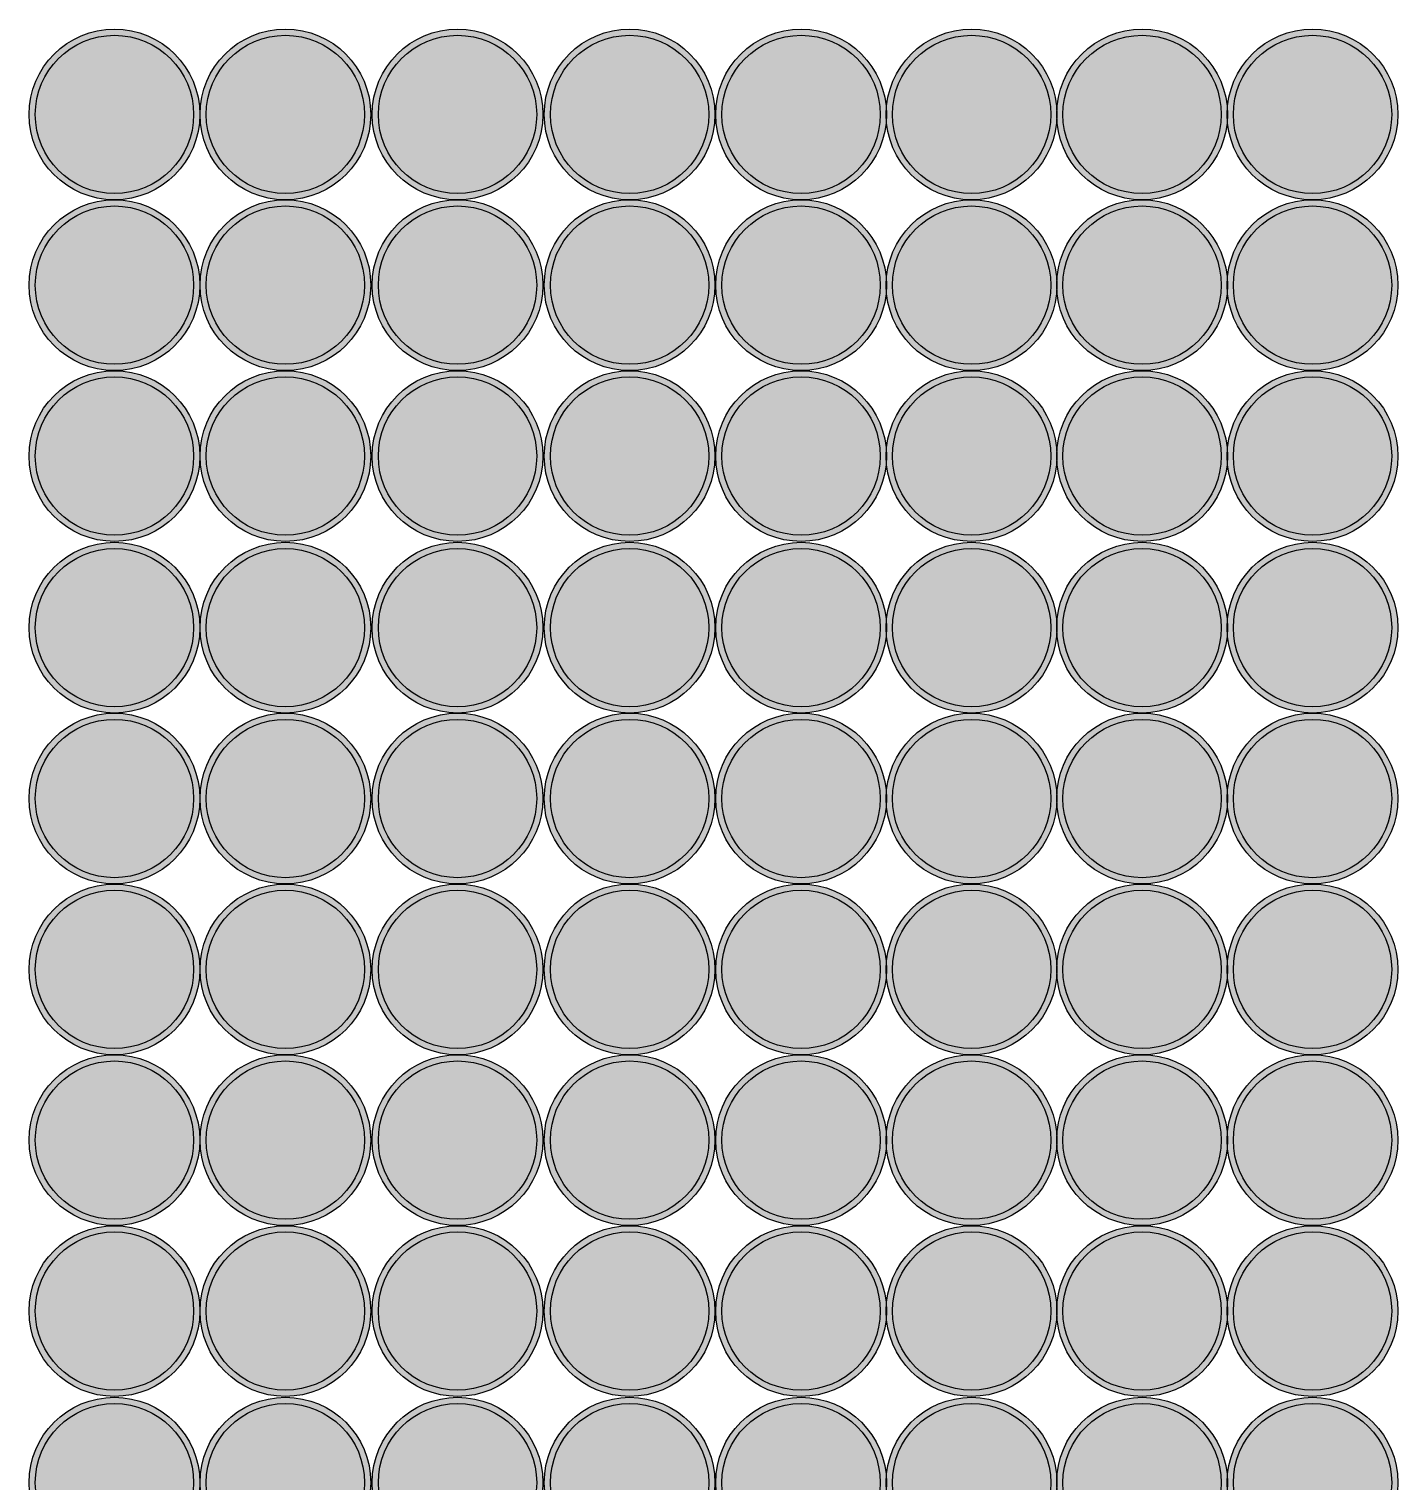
# Model space of a CAD drawing. Header units: inches. Extents: x 2620 to 4317, y 1826 to 2873.
# Drawn here: x 3788.92 to 3816.5, y 2317.89 to 2347.16 of the extents above; entities that cross this region are included whole.
import ezdxf

# ---------------------------------------------------------------- set-up
doc = ezdxf.new("R2010")
doc.units = ezdxf.units.IN
doc.header["$MEASUREMENT"] = 0

msp = doc.modelspace()

# ---------------------------------------------------------------- hatches: boundary and pattern name
h = msp.add_hatch(color=256)
h.dxf.hatch_style = 1
h.set_gradient(color1=(41, 49, 137), color2=(19, 103, 52), tint=1, name='INVCURVED')
h.paths.add_polyline_path([(3788.91862, 2345.43931, 1), (3792.35862, 2345.43931, 1)])
h.paths.add_polyline_path([(3792.23362, 2345.43931, -1), (3789.04362, 2345.43931, -1)], flags=16)
h = msp.add_hatch(color=256)
h.dxf.hatch_style = 1
h.set_gradient(color1=(41, 49, 137), color2=(19, 103, 52), tint=1, name='INVCURVED')
h.paths.add_polyline_path([(3792.36235, 2345.43931, 1), (3795.80235, 2345.43931, 1)])
h.paths.add_polyline_path([(3795.67735, 2345.43931, -1), (3792.48735, 2345.43931, -1)], flags=16)
h = msp.add_hatch(color=256)
h.dxf.hatch_style = 1
h.set_gradient(color1=(41, 49, 137), color2=(19, 103, 52), tint=1, name='INVCURVED')
h.paths.add_polyline_path([(3795.8309, 2345.43931, 1), (3799.2709, 2345.43931, 1)])
h.paths.add_polyline_path([(3799.1459, 2345.43931, -1), (3795.9559, 2345.43931, -1)], flags=16)
h = msp.add_hatch(color=256)
h.dxf.hatch_style = 1
h.set_gradient(color1=(41, 49, 137), color2=(19, 103, 52), tint=1, name='INVCURVED')
h.paths.add_polyline_path([(3799.29709, 2345.43931, 1), (3802.73709, 2345.43931, 1)])
h.paths.add_polyline_path([(3802.61209, 2345.43931, -1), (3799.42209, 2345.43931, -1)], flags=16)
h = msp.add_hatch(color=256)
h.dxf.hatch_style = 1
h.set_gradient(color1=(41, 49, 137), color2=(19, 103, 52), tint=1, name='INVCURVED')
h.paths.add_polyline_path([(3802.75103, 2345.43931, 1), (3806.19103, 2345.43931, 1)])
h.paths.add_polyline_path([(3806.06603, 2345.43931, -1), (3802.87603, 2345.43931, -1)], flags=16)
h = msp.add_hatch(color=256)
h.dxf.hatch_style = 1
h.set_gradient(color1=(41, 49, 137), color2=(19, 103, 52), tint=1, name='INVCURVED')
h.paths.add_polyline_path([(3806.1858, 2345.43931, 1), (3809.6258, 2345.43931, 1)])
h.paths.add_polyline_path([(3809.5008, 2345.43931, -1), (3806.3108, 2345.43931, -1)], flags=16)
h = msp.add_hatch(color=256)
h.dxf.hatch_style = 1
h.set_gradient(color1=(41, 49, 137), color2=(19, 103, 52), tint=1, name='INVCURVED')
h.paths.add_polyline_path([(3809.62057, 2345.43931, 1), (3813.06057, 2345.43931, 1)])
h.paths.add_polyline_path([(3812.93557, 2345.43931, -1), (3809.74557, 2345.43931, -1)], flags=16)
h = msp.add_hatch(color=256)
h.dxf.hatch_style = 1
h.set_gradient(color1=(41, 49, 137), color2=(19, 103, 52), tint=1, name='INVCURVED')
h.paths.add_polyline_path([(3813.05515, 2345.43931, 1), (3816.49515, 2345.43931, 1)])
h.paths.add_polyline_path([(3816.37015, 2345.43931, -1), (3813.18015, 2345.43931, -1)], flags=16)
h = msp.add_hatch(color=256)
h.dxf.hatch_style = 1
h.set_gradient(color1=(242, 103, 34), color2=(248, 153, 30), tint=1)
h.paths.add_polyline_path([(3792.23362, 2345.43931, 1), (3789.04362, 2345.43931, 1)])
h = msp.add_hatch(color=256)
h.dxf.hatch_style = 1
h.set_gradient(color1=(242, 103, 34), color2=(248, 153, 30), tint=1)
h.paths.add_polyline_path([(3795.67735, 2345.43931, 1), (3792.48735, 2345.43931, 1)])
h = msp.add_hatch(color=256)
h.dxf.hatch_style = 1
h.set_gradient(color1=(242, 103, 34), color2=(248, 153, 30), tint=1)
h.paths.add_polyline_path([(3799.1459, 2345.43931, 1), (3795.9559, 2345.43931, 1)])
h = msp.add_hatch(color=256)
h.dxf.hatch_style = 1
h.set_gradient(color1=(242, 103, 34), color2=(248, 153, 30), tint=1)
h.paths.add_polyline_path([(3802.61209, 2345.43931, 1), (3799.42209, 2345.43931, 1)])
h = msp.add_hatch(color=256)
h.dxf.hatch_style = 1
h.set_gradient(color1=(242, 103, 34), color2=(248, 153, 30), tint=1)
h.paths.add_polyline_path([(3806.06603, 2345.43931, 1), (3802.87603, 2345.43931, 1)])
h = msp.add_hatch(color=256)
h.dxf.hatch_style = 1
h.set_gradient(color1=(242, 103, 34), color2=(248, 153, 30), tint=1)
h.paths.add_polyline_path([(3809.5008, 2345.43931, 1), (3806.3108, 2345.43931, 1)])
h = msp.add_hatch(color=256)
h.dxf.hatch_style = 1
h.set_gradient(color1=(242, 103, 34), color2=(248, 153, 30), tint=1)
h.paths.add_polyline_path([(3812.93557, 2345.43931, 1), (3809.74557, 2345.43931, 1)])
h = msp.add_hatch(color=256)
h.dxf.hatch_style = 1
h.set_gradient(color1=(242, 103, 34), color2=(248, 153, 30), tint=1)
h.paths.add_polyline_path([(3816.37015, 2345.43931, 1), (3813.18015, 2345.43931, 1)])
h = msp.add_hatch(color=256)
h.dxf.hatch_style = 1
h.set_gradient(color1=(41, 49, 137), color2=(19, 103, 52), tint=1, name='INVCURVED')
h.paths.add_polyline_path([(3788.91862, 2342.00037, 1), (3792.35862, 2342.00037, 1)])
h.paths.add_polyline_path([(3792.23362, 2342.00037, -1), (3789.04362, 2342.00037, -1)], flags=16)
h = msp.add_hatch(color=256)
h.dxf.hatch_style = 1
h.set_gradient(color1=(41, 49, 137), color2=(19, 103, 52), tint=1, name='INVCURVED')
h.paths.add_polyline_path([(3792.36235, 2342.00037, 1), (3795.80235, 2342.00037, 1)])
h.paths.add_polyline_path([(3795.67735, 2342.00037, -1), (3792.48735, 2342.00037, -1)], flags=16)
h = msp.add_hatch(color=256)
h.dxf.hatch_style = 1
h.set_gradient(color1=(41, 49, 137), color2=(19, 103, 52), tint=1, name='INVCURVED')
h.paths.add_polyline_path([(3795.8309, 2342.00037, 1), (3799.2709, 2342.00037, 1)])
h.paths.add_polyline_path([(3799.1459, 2342.00037, -1), (3795.9559, 2342.00037, -1)], flags=16)
h = msp.add_hatch(color=256)
h.dxf.hatch_style = 1
h.set_gradient(color1=(41, 49, 137), color2=(19, 103, 52), tint=1, name='INVCURVED')
h.paths.add_polyline_path([(3799.29709, 2342.00037, 1), (3802.73709, 2342.00037, 1)])
h.paths.add_polyline_path([(3802.61209, 2342.00037, -1), (3799.42209, 2342.00037, -1)], flags=16)
h = msp.add_hatch(color=256)
h.dxf.hatch_style = 1
h.set_gradient(color1=(41, 49, 137), color2=(19, 103, 52), tint=1, name='INVCURVED')
h.paths.add_polyline_path([(3802.75103, 2342.00037, 1), (3806.19103, 2342.00037, 1)])
h.paths.add_polyline_path([(3806.06603, 2342.00037, -1), (3802.87603, 2342.00037, -1)], flags=16)
h = msp.add_hatch(color=256)
h.dxf.hatch_style = 1
h.set_gradient(color1=(41, 49, 137), color2=(19, 103, 52), tint=1, name='INVCURVED')
h.paths.add_polyline_path([(3806.1858, 2342.00037, 1), (3809.6258, 2342.00037, 1)])
h.paths.add_polyline_path([(3809.5008, 2342.00037, -1), (3806.3108, 2342.00037, -1)], flags=16)
h = msp.add_hatch(color=256)
h.dxf.hatch_style = 1
h.set_gradient(color1=(41, 49, 137), color2=(19, 103, 52), tint=1, name='INVCURVED')
h.paths.add_polyline_path([(3809.62057, 2342.00037, 1), (3813.06057, 2342.00037, 1)])
h.paths.add_polyline_path([(3812.93557, 2342.00037, -1), (3809.74557, 2342.00037, -1)], flags=16)
h = msp.add_hatch(color=256)
h.dxf.hatch_style = 1
h.set_gradient(color1=(41, 49, 137), color2=(19, 103, 52), tint=1, name='INVCURVED')
h.paths.add_polyline_path([(3813.05515, 2342.00037, 1), (3816.49515, 2342.00037, 1)])
h.paths.add_polyline_path([(3816.37015, 2342.00037, -1), (3813.18015, 2342.00037, -1)], flags=16)
h = msp.add_hatch(color=256)
h.dxf.hatch_style = 1
h.set_gradient(color1=(242, 103, 34), color2=(248, 153, 30), tint=1)
h.paths.add_polyline_path([(3792.23362, 2342.00037, 1), (3789.04362, 2342.00037, 1)])
h = msp.add_hatch(color=256)
h.dxf.hatch_style = 1
h.set_gradient(color1=(242, 103, 34), color2=(248, 153, 30), tint=1)
h.paths.add_polyline_path([(3795.67735, 2342.00037, 1), (3792.48735, 2342.00037, 1)])
h = msp.add_hatch(color=256)
h.dxf.hatch_style = 1
h.set_gradient(color1=(242, 103, 34), color2=(248, 153, 30), tint=1)
h.paths.add_polyline_path([(3799.1459, 2342.00037, 1), (3795.9559, 2342.00037, 1)])
h = msp.add_hatch(color=256)
h.dxf.hatch_style = 1
h.set_gradient(color1=(242, 103, 34), color2=(248, 153, 30), tint=1)
h.paths.add_polyline_path([(3802.61209, 2342.00037, 1), (3799.42209, 2342.00037, 1)])
h = msp.add_hatch(color=256)
h.dxf.hatch_style = 1
h.set_gradient(color1=(242, 103, 34), color2=(248, 153, 30), tint=1)
h.paths.add_polyline_path([(3806.06603, 2342.00037, 1), (3802.87603, 2342.00037, 1)])
h = msp.add_hatch(color=256)
h.dxf.hatch_style = 1
h.set_gradient(color1=(242, 103, 34), color2=(248, 153, 30), tint=1)
h.paths.add_polyline_path([(3809.5008, 2342.00037, 1), (3806.3108, 2342.00037, 1)])
h = msp.add_hatch(color=256)
h.dxf.hatch_style = 1
h.set_gradient(color1=(242, 103, 34), color2=(248, 153, 30), tint=1)
h.paths.add_polyline_path([(3812.93557, 2342.00037, 1), (3809.74557, 2342.00037, 1)])
h = msp.add_hatch(color=256)
h.dxf.hatch_style = 1
h.set_gradient(color1=(242, 103, 34), color2=(248, 153, 30), tint=1)
h.paths.add_polyline_path([(3816.37015, 2342.00037, 1), (3813.18015, 2342.00037, 1)])
h = msp.add_hatch(color=256)
h.dxf.hatch_style = 1
h.set_gradient(color1=(41, 49, 137), color2=(19, 103, 52), tint=1, name='INVCURVED')
h.paths.add_polyline_path([(3788.91862, 2338.55684, 1), (3792.35862, 2338.55684, 1)])
h.paths.add_polyline_path([(3792.23362, 2338.55684, -1), (3789.04362, 2338.55684, -1)], flags=16)
h = msp.add_hatch(color=256)
h.dxf.hatch_style = 1
h.set_gradient(color1=(242, 103, 34), color2=(248, 153, 30), tint=1)
h.paths.add_polyline_path([(3792.23362, 2338.55684, 1), (3789.04362, 2338.55684, 1)])
h = msp.add_hatch(color=256)
h.dxf.hatch_style = 1
h.set_gradient(color1=(41, 49, 137), color2=(19, 103, 52), tint=1, name='INVCURVED')
h.paths.add_polyline_path([(3792.36235, 2338.55684, 1), (3795.80235, 2338.55684, 1)])
h.paths.add_polyline_path([(3795.67735, 2338.55684, -1), (3792.48735, 2338.55684, -1)], flags=16)
h = msp.add_hatch(color=256)
h.dxf.hatch_style = 1
h.set_gradient(color1=(242, 103, 34), color2=(248, 153, 30), tint=1)
h.paths.add_polyline_path([(3795.67735, 2338.55684, 1), (3792.48735, 2338.55684, 1)])
h = msp.add_hatch(color=256)
h.dxf.hatch_style = 1
h.set_gradient(color1=(41, 49, 137), color2=(19, 103, 52), tint=1, name='INVCURVED')
h.paths.add_polyline_path([(3795.8309, 2338.55684, 1), (3799.2709, 2338.55684, 1)])
h.paths.add_polyline_path([(3799.1459, 2338.55684, -1), (3795.9559, 2338.55684, -1)], flags=16)
h = msp.add_hatch(color=256)
h.dxf.hatch_style = 1
h.set_gradient(color1=(242, 103, 34), color2=(248, 153, 30), tint=1)
h.paths.add_polyline_path([(3799.1459, 2338.55684, 1), (3795.9559, 2338.55684, 1)])
h = msp.add_hatch(color=256)
h.dxf.hatch_style = 1
h.set_gradient(color1=(41, 49, 137), color2=(19, 103, 52), tint=1, name='INVCURVED')
h.paths.add_polyline_path([(3799.29709, 2338.55684, 1), (3802.73709, 2338.55684, 1)])
h.paths.add_polyline_path([(3802.61209, 2338.55684, -1), (3799.42209, 2338.55684, -1)], flags=16)
h = msp.add_hatch(color=256)
h.dxf.hatch_style = 1
h.set_gradient(color1=(242, 103, 34), color2=(248, 153, 30), tint=1)
h.paths.add_polyline_path([(3802.61209, 2338.55684, 1), (3799.42209, 2338.55684, 1)])
h = msp.add_hatch(color=256)
h.dxf.hatch_style = 1
h.set_gradient(color1=(41, 49, 137), color2=(19, 103, 52), tint=1, name='INVCURVED')
h.paths.add_polyline_path([(3802.75103, 2338.55684, 1), (3806.19103, 2338.55684, 1)])
h.paths.add_polyline_path([(3806.06603, 2338.55684, -1), (3802.87603, 2338.55684, -1)], flags=16)
h = msp.add_hatch(color=256)
h.dxf.hatch_style = 1
h.set_gradient(color1=(242, 103, 34), color2=(248, 153, 30), tint=1)
h.paths.add_polyline_path([(3806.06603, 2338.55684, 1), (3802.87603, 2338.55684, 1)])
h = msp.add_hatch(color=256)
h.dxf.hatch_style = 1
h.set_gradient(color1=(41, 49, 137), color2=(19, 103, 52), tint=1, name='INVCURVED')
h.paths.add_polyline_path([(3806.1858, 2338.55684, 1), (3809.6258, 2338.55684, 1)])
h.paths.add_polyline_path([(3809.5008, 2338.55684, -1), (3806.3108, 2338.55684, -1)], flags=16)
h = msp.add_hatch(color=256)
h.dxf.hatch_style = 1
h.set_gradient(color1=(242, 103, 34), color2=(248, 153, 30), tint=1)
h.paths.add_polyline_path([(3809.5008, 2338.55684, 1), (3806.3108, 2338.55684, 1)])
h = msp.add_hatch(color=256)
h.dxf.hatch_style = 1
h.set_gradient(color1=(41, 49, 137), color2=(19, 103, 52), tint=1, name='INVCURVED')
h.paths.add_polyline_path([(3809.62057, 2338.55684, 1), (3813.06057, 2338.55684, 1)])
h.paths.add_polyline_path([(3812.93557, 2338.55684, -1), (3809.74557, 2338.55684, -1)], flags=16)
h = msp.add_hatch(color=256)
h.dxf.hatch_style = 1
h.set_gradient(color1=(242, 103, 34), color2=(248, 153, 30), tint=1)
h.paths.add_polyline_path([(3812.93557, 2338.55684, 1), (3809.74557, 2338.55684, 1)])
h = msp.add_hatch(color=256)
h.dxf.hatch_style = 1
h.set_gradient(color1=(41, 49, 137), color2=(19, 103, 52), tint=1, name='INVCURVED')
h.paths.add_polyline_path([(3813.05515, 2338.55684, 1), (3816.49515, 2338.55684, 1)])
h.paths.add_polyline_path([(3816.37015, 2338.55684, -1), (3813.18015, 2338.55684, -1)], flags=16)
h = msp.add_hatch(color=256)
h.dxf.hatch_style = 1
h.set_gradient(color1=(242, 103, 34), color2=(248, 153, 30), tint=1)
h.paths.add_polyline_path([(3816.37015, 2338.55684, 1), (3813.18015, 2338.55684, 1)])
h = msp.add_hatch(color=256)
h.dxf.hatch_style = 1
h.set_gradient(color1=(41, 49, 137), color2=(19, 103, 52), tint=1, name='INVCURVED')
h.paths.add_polyline_path([(3788.91862, 2335.09948, 1), (3792.35862, 2335.09948, 1)])
h.paths.add_polyline_path([(3792.23362, 2335.09948, -1), (3789.04362, 2335.09948, -1)], flags=16)
h = msp.add_hatch(color=256)
h.dxf.hatch_style = 1
h.set_gradient(color1=(242, 103, 34), color2=(248, 153, 30), tint=1)
h.paths.add_polyline_path([(3792.23362, 2335.09948, 1), (3789.04362, 2335.09948, 1)])
h = msp.add_hatch(color=256)
h.dxf.hatch_style = 1
h.set_gradient(color1=(41, 49, 137), color2=(19, 103, 52), tint=1, name='INVCURVED')
h.paths.add_polyline_path([(3792.36235, 2335.09948, 1), (3795.80235, 2335.09948, 1)])
h.paths.add_polyline_path([(3795.67735, 2335.09948, -1), (3792.48735, 2335.09948, -1)], flags=16)
h = msp.add_hatch(color=256)
h.dxf.hatch_style = 1
h.set_gradient(color1=(242, 103, 34), color2=(248, 153, 30), tint=1)
h.paths.add_polyline_path([(3795.67735, 2335.09948, 1), (3792.48735, 2335.09948, 1)])
h = msp.add_hatch(color=256)
h.dxf.hatch_style = 1
h.set_gradient(color1=(41, 49, 137), color2=(19, 103, 52), tint=1, name='INVCURVED')
h.paths.add_polyline_path([(3795.8309, 2335.09948, 1), (3799.2709, 2335.09948, 1)])
h.paths.add_polyline_path([(3799.1459, 2335.09948, -1), (3795.9559, 2335.09948, -1)], flags=16)
h = msp.add_hatch(color=256)
h.dxf.hatch_style = 1
h.set_gradient(color1=(242, 103, 34), color2=(248, 153, 30), tint=1)
h.paths.add_polyline_path([(3799.1459, 2335.09948, 1), (3795.9559, 2335.09948, 1)])
h = msp.add_hatch(color=256)
h.dxf.hatch_style = 1
h.set_gradient(color1=(41, 49, 137), color2=(19, 103, 52), tint=1, name='INVCURVED')
h.paths.add_polyline_path([(3799.29709, 2335.09948, 1), (3802.73709, 2335.09948, 1)])
h.paths.add_polyline_path([(3802.61209, 2335.09948, -1), (3799.42209, 2335.09948, -1)], flags=16)
h = msp.add_hatch(color=256)
h.dxf.hatch_style = 1
h.set_gradient(color1=(242, 103, 34), color2=(248, 153, 30), tint=1)
h.paths.add_polyline_path([(3802.61209, 2335.09948, 1), (3799.42209, 2335.09948, 1)])
h = msp.add_hatch(color=256)
h.dxf.hatch_style = 1
h.set_gradient(color1=(41, 49, 137), color2=(19, 103, 52), tint=1, name='INVCURVED')
h.paths.add_polyline_path([(3802.75103, 2335.09948, 1), (3806.19103, 2335.09948, 1)])
h.paths.add_polyline_path([(3806.06603, 2335.09948, -1), (3802.87603, 2335.09948, -1)], flags=16)
h = msp.add_hatch(color=256)
h.dxf.hatch_style = 1
h.set_gradient(color1=(242, 103, 34), color2=(248, 153, 30), tint=1)
h.paths.add_polyline_path([(3806.06603, 2335.09948, 1), (3802.87603, 2335.09948, 1)])
h = msp.add_hatch(color=256)
h.dxf.hatch_style = 1
h.set_gradient(color1=(41, 49, 137), color2=(19, 103, 52), tint=1, name='INVCURVED')
h.paths.add_polyline_path([(3806.1858, 2335.09948, 1), (3809.6258, 2335.09948, 1)])
h.paths.add_polyline_path([(3809.5008, 2335.09948, -1), (3806.3108, 2335.09948, -1)], flags=16)
h = msp.add_hatch(color=256)
h.dxf.hatch_style = 1
h.set_gradient(color1=(242, 103, 34), color2=(248, 153, 30), tint=1)
h.paths.add_polyline_path([(3809.5008, 2335.09948, 1), (3806.3108, 2335.09948, 1)])
h = msp.add_hatch(color=256)
h.dxf.hatch_style = 1
h.set_gradient(color1=(41, 49, 137), color2=(19, 103, 52), tint=1, name='INVCURVED')
h.paths.add_polyline_path([(3809.62057, 2335.09948, 1), (3813.06057, 2335.09948, 1)])
h.paths.add_polyline_path([(3812.93557, 2335.09948, -1), (3809.74557, 2335.09948, -1)], flags=16)
h = msp.add_hatch(color=256)
h.dxf.hatch_style = 1
h.set_gradient(color1=(242, 103, 34), color2=(248, 153, 30), tint=1)
h.paths.add_polyline_path([(3812.93557, 2335.09948, 1), (3809.74557, 2335.09948, 1)])
h = msp.add_hatch(color=256)
h.dxf.hatch_style = 1
h.set_gradient(color1=(41, 49, 137), color2=(19, 103, 52), tint=1, name='INVCURVED')
h.paths.add_polyline_path([(3813.05515, 2335.09948, 1), (3816.49515, 2335.09948, 1)])
h.paths.add_polyline_path([(3816.37015, 2335.09948, -1), (3813.18015, 2335.09948, -1)], flags=16)
h = msp.add_hatch(color=256)
h.dxf.hatch_style = 1
h.set_gradient(color1=(242, 103, 34), color2=(248, 153, 30), tint=1)
h.paths.add_polyline_path([(3816.37015, 2335.09948, 1), (3813.18015, 2335.09948, 1)])
h = msp.add_hatch(color=256)
h.dxf.hatch_style = 1
h.set_gradient(color1=(41, 49, 137), color2=(19, 103, 52), tint=1, name='INVCURVED')
h.paths.add_polyline_path([(3788.91862, 2331.65724, 1), (3792.35862, 2331.65724, 1)])
h.paths.add_polyline_path([(3792.23362, 2331.65724, -1), (3789.04362, 2331.65724, -1)], flags=16)
h = msp.add_hatch(color=256)
h.dxf.hatch_style = 1
h.set_gradient(color1=(242, 103, 34), color2=(248, 153, 30), tint=1)
h.paths.add_polyline_path([(3792.23362, 2331.65724, 1), (3789.04362, 2331.65724, 1)])
h = msp.add_hatch(color=256)
h.dxf.hatch_style = 1
h.set_gradient(color1=(41, 49, 137), color2=(19, 103, 52), tint=1, name='INVCURVED')
h.paths.add_polyline_path([(3792.36235, 2331.65724, 1), (3795.80235, 2331.65724, 1)])
h.paths.add_polyline_path([(3795.67735, 2331.65724, -1), (3792.48735, 2331.65724, -1)], flags=16)
h = msp.add_hatch(color=256)
h.dxf.hatch_style = 1
h.set_gradient(color1=(242, 103, 34), color2=(248, 153, 30), tint=1)
h.paths.add_polyline_path([(3795.67735, 2331.65724, 1), (3792.48735, 2331.65724, 1)])
h = msp.add_hatch(color=256)
h.dxf.hatch_style = 1
h.set_gradient(color1=(41, 49, 137), color2=(19, 103, 52), tint=1, name='INVCURVED')
h.paths.add_polyline_path([(3795.8309, 2331.65724, 1), (3799.2709, 2331.65724, 1)])
h.paths.add_polyline_path([(3799.1459, 2331.65724, -1), (3795.9559, 2331.65724, -1)], flags=16)
h = msp.add_hatch(color=256)
h.dxf.hatch_style = 1
h.set_gradient(color1=(242, 103, 34), color2=(248, 153, 30), tint=1)
h.paths.add_polyline_path([(3799.1459, 2331.65724, 1), (3795.9559, 2331.65724, 1)])
h = msp.add_hatch(color=256)
h.dxf.hatch_style = 1
h.set_gradient(color1=(41, 49, 137), color2=(19, 103, 52), tint=1, name='INVCURVED')
h.paths.add_polyline_path([(3799.29709, 2331.65724, 1), (3802.73709, 2331.65724, 1)])
h.paths.add_polyline_path([(3802.61209, 2331.65724, -1), (3799.42209, 2331.65724, -1)], flags=16)
h = msp.add_hatch(color=256)
h.dxf.hatch_style = 1
h.set_gradient(color1=(242, 103, 34), color2=(248, 153, 30), tint=1)
h.paths.add_polyline_path([(3802.61209, 2331.65724, 1), (3799.42209, 2331.65724, 1)])
h = msp.add_hatch(color=256)
h.dxf.hatch_style = 1
h.set_gradient(color1=(41, 49, 137), color2=(19, 103, 52), tint=1, name='INVCURVED')
h.paths.add_polyline_path([(3802.75103, 2331.65724, 1), (3806.19103, 2331.65724, 1)])
h.paths.add_polyline_path([(3806.06603, 2331.65724, -1), (3802.87603, 2331.65724, -1)], flags=16)
h = msp.add_hatch(color=256)
h.dxf.hatch_style = 1
h.set_gradient(color1=(242, 103, 34), color2=(248, 153, 30), tint=1)
h.paths.add_polyline_path([(3806.06603, 2331.65724, 1), (3802.87603, 2331.65724, 1)])
h = msp.add_hatch(color=256)
h.dxf.hatch_style = 1
h.set_gradient(color1=(41, 49, 137), color2=(19, 103, 52), tint=1, name='INVCURVED')
h.paths.add_polyline_path([(3806.1858, 2331.65724, 1), (3809.6258, 2331.65724, 1)])
h.paths.add_polyline_path([(3809.5008, 2331.65724, -1), (3806.3108, 2331.65724, -1)], flags=16)
h = msp.add_hatch(color=256)
h.dxf.hatch_style = 1
h.set_gradient(color1=(242, 103, 34), color2=(248, 153, 30), tint=1)
h.paths.add_polyline_path([(3809.5008, 2331.65724, 1), (3806.3108, 2331.65724, 1)])
h = msp.add_hatch(color=256)
h.dxf.hatch_style = 1
h.set_gradient(color1=(41, 49, 137), color2=(19, 103, 52), tint=1, name='INVCURVED')
h.paths.add_polyline_path([(3809.62057, 2331.65724, 1), (3813.06057, 2331.65724, 1)])
h.paths.add_polyline_path([(3812.93557, 2331.65724, -1), (3809.74557, 2331.65724, -1)], flags=16)
h = msp.add_hatch(color=256)
h.dxf.hatch_style = 1
h.set_gradient(color1=(242, 103, 34), color2=(248, 153, 30), tint=1)
h.paths.add_polyline_path([(3812.93557, 2331.65724, 1), (3809.74557, 2331.65724, 1)])
h = msp.add_hatch(color=256)
h.dxf.hatch_style = 1
h.set_gradient(color1=(41, 49, 137), color2=(19, 103, 52), tint=1, name='INVCURVED')
h.paths.add_polyline_path([(3813.05515, 2331.65724, 1), (3816.49515, 2331.65724, 1)])
h.paths.add_polyline_path([(3816.37015, 2331.65724, -1), (3813.18015, 2331.65724, -1)], flags=16)
h = msp.add_hatch(color=256)
h.dxf.hatch_style = 1
h.set_gradient(color1=(242, 103, 34), color2=(248, 153, 30), tint=1)
h.paths.add_polyline_path([(3816.37015, 2331.65724, 1), (3813.18015, 2331.65724, 1)])
h = msp.add_hatch(color=256)
h.dxf.hatch_style = 1
h.set_gradient(color1=(41, 49, 137), color2=(19, 103, 52), tint=1, name='INVCURVED')
h.paths.add_polyline_path([(3788.91862, 2328.21469, 1), (3792.35862, 2328.21469, 1)])
h.paths.add_polyline_path([(3792.23362, 2328.21469, -1), (3789.04362, 2328.21469, -1)], flags=16)
h = msp.add_hatch(color=256)
h.dxf.hatch_style = 1
h.set_gradient(color1=(41, 49, 137), color2=(19, 103, 52), tint=1, name='INVCURVED')
h.paths.add_polyline_path([(3792.36235, 2328.21469, 1), (3795.80235, 2328.21469, 1)])
h.paths.add_polyline_path([(3795.67735, 2328.21469, -1), (3792.48735, 2328.21469, -1)], flags=16)
h = msp.add_hatch(color=256)
h.dxf.hatch_style = 1
h.set_gradient(color1=(41, 49, 137), color2=(19, 103, 52), tint=1, name='INVCURVED')
h.paths.add_polyline_path([(3795.8309, 2328.21469, 1), (3799.2709, 2328.21469, 1)])
h.paths.add_polyline_path([(3799.1459, 2328.21469, -1), (3795.9559, 2328.21469, -1)], flags=16)
h = msp.add_hatch(color=256)
h.dxf.hatch_style = 1
h.set_gradient(color1=(41, 49, 137), color2=(19, 103, 52), tint=1, name='INVCURVED')
h.paths.add_polyline_path([(3799.29709, 2328.21469, 1), (3802.73709, 2328.21469, 1)])
h.paths.add_polyline_path([(3802.61209, 2328.21469, -1), (3799.42209, 2328.21469, -1)], flags=16)
h = msp.add_hatch(color=256)
h.dxf.hatch_style = 1
h.set_gradient(color1=(41, 49, 137), color2=(19, 103, 52), tint=1, name='INVCURVED')
h.paths.add_polyline_path([(3802.75103, 2328.21469, 1), (3806.19103, 2328.21469, 1)])
h.paths.add_polyline_path([(3806.06603, 2328.21469, -1), (3802.87603, 2328.21469, -1)], flags=16)
h = msp.add_hatch(color=256)
h.dxf.hatch_style = 1
h.set_gradient(color1=(41, 49, 137), color2=(19, 103, 52), tint=1, name='INVCURVED')
h.paths.add_polyline_path([(3806.1858, 2328.21469, 1), (3809.6258, 2328.21469, 1)])
h.paths.add_polyline_path([(3809.5008, 2328.21469, -1), (3806.3108, 2328.21469, -1)], flags=16)
h = msp.add_hatch(color=256)
h.dxf.hatch_style = 1
h.set_gradient(color1=(41, 49, 137), color2=(19, 103, 52), tint=1, name='INVCURVED')
h.paths.add_polyline_path([(3809.62057, 2328.21469, 1), (3813.06057, 2328.21469, 1)])
h.paths.add_polyline_path([(3812.93557, 2328.21469, -1), (3809.74557, 2328.21469, -1)], flags=16)
h = msp.add_hatch(color=256)
h.dxf.hatch_style = 1
h.set_gradient(color1=(41, 49, 137), color2=(19, 103, 52), tint=1, name='INVCURVED')
h.paths.add_polyline_path([(3813.05515, 2328.21469, 1), (3816.49515, 2328.21469, 1)])
h.paths.add_polyline_path([(3816.37015, 2328.21469, -1), (3813.18015, 2328.21469, -1)], flags=16)
h = msp.add_hatch(color=256)
h.dxf.hatch_style = 1
h.set_gradient(color1=(242, 103, 34), color2=(248, 153, 30), tint=1)
h.paths.add_polyline_path([(3792.23362, 2328.21469, 1), (3789.04362, 2328.21469, 1)])
h = msp.add_hatch(color=256)
h.dxf.hatch_style = 1
h.set_gradient(color1=(242, 103, 34), color2=(248, 153, 30), tint=1)
h.paths.add_polyline_path([(3795.67735, 2328.21469, 1), (3792.48735, 2328.21469, 1)])
h = msp.add_hatch(color=256)
h.dxf.hatch_style = 1
h.set_gradient(color1=(242, 103, 34), color2=(248, 153, 30), tint=1)
h.paths.add_polyline_path([(3799.1459, 2328.21469, 1), (3795.9559, 2328.21469, 1)])
h = msp.add_hatch(color=256)
h.dxf.hatch_style = 1
h.set_gradient(color1=(242, 103, 34), color2=(248, 153, 30), tint=1)
h.paths.add_polyline_path([(3802.61209, 2328.21469, 1), (3799.42209, 2328.21469, 1)])
h = msp.add_hatch(color=256)
h.dxf.hatch_style = 1
h.set_gradient(color1=(242, 103, 34), color2=(248, 153, 30), tint=1)
h.paths.add_polyline_path([(3806.06603, 2328.21469, 1), (3802.87603, 2328.21469, 1)])
h = msp.add_hatch(color=256)
h.dxf.hatch_style = 1
h.set_gradient(color1=(242, 103, 34), color2=(248, 153, 30), tint=1)
h.paths.add_polyline_path([(3809.5008, 2328.21469, 1), (3806.3108, 2328.21469, 1)])
h = msp.add_hatch(color=256)
h.dxf.hatch_style = 1
h.set_gradient(color1=(242, 103, 34), color2=(248, 153, 30), tint=1)
h.paths.add_polyline_path([(3812.93557, 2328.21469, 1), (3809.74557, 2328.21469, 1)])
h = msp.add_hatch(color=256)
h.dxf.hatch_style = 1
h.set_gradient(color1=(242, 103, 34), color2=(248, 153, 30), tint=1)
h.paths.add_polyline_path([(3816.37015, 2328.21469, 1), (3813.18015, 2328.21469, 1)])
h = msp.add_hatch(color=256)
h.dxf.hatch_style = 1
h.set_gradient(color1=(41, 49, 137), color2=(19, 103, 52), tint=1, name='INVCURVED')
h.paths.add_polyline_path([(3788.91862, 2324.77575, 1), (3792.35862, 2324.77575, 1)])
h.paths.add_polyline_path([(3792.23362, 2324.77575, -1), (3789.04362, 2324.77575, -1)], flags=16)
h = msp.add_hatch(color=256)
h.dxf.hatch_style = 1
h.set_gradient(color1=(242, 103, 34), color2=(248, 153, 30), tint=1)
h.paths.add_polyline_path([(3792.23362, 2324.77575, 1), (3789.04362, 2324.77575, 1)])
h = msp.add_hatch(color=256)
h.dxf.hatch_style = 1
h.set_gradient(color1=(41, 49, 137), color2=(19, 103, 52), tint=1, name='INVCURVED')
h.paths.add_polyline_path([(3792.36235, 2324.77575, 1), (3795.80235, 2324.77575, 1)])
h.paths.add_polyline_path([(3795.67735, 2324.77575, -1), (3792.48735, 2324.77575, -1)], flags=16)
h = msp.add_hatch(color=256)
h.dxf.hatch_style = 1
h.set_gradient(color1=(242, 103, 34), color2=(248, 153, 30), tint=1)
h.paths.add_polyline_path([(3795.67735, 2324.77575, 1), (3792.48735, 2324.77575, 1)])
h = msp.add_hatch(color=256)
h.dxf.hatch_style = 1
h.set_gradient(color1=(41, 49, 137), color2=(19, 103, 52), tint=1, name='INVCURVED')
h.paths.add_polyline_path([(3795.8309, 2324.77575, 1), (3799.2709, 2324.77575, 1)])
h.paths.add_polyline_path([(3799.1459, 2324.77575, -1), (3795.9559, 2324.77575, -1)], flags=16)
h = msp.add_hatch(color=256)
h.dxf.hatch_style = 1
h.set_gradient(color1=(242, 103, 34), color2=(248, 153, 30), tint=1)
h.paths.add_polyline_path([(3799.1459, 2324.77575, 1), (3795.9559, 2324.77575, 1)])
h = msp.add_hatch(color=256)
h.dxf.hatch_style = 1
h.set_gradient(color1=(41, 49, 137), color2=(19, 103, 52), tint=1, name='INVCURVED')
h.paths.add_polyline_path([(3799.29709, 2324.77575, 1), (3802.73709, 2324.77575, 1)])
h.paths.add_polyline_path([(3802.61209, 2324.77575, -1), (3799.42209, 2324.77575, -1)], flags=16)
h = msp.add_hatch(color=256)
h.dxf.hatch_style = 1
h.set_gradient(color1=(242, 103, 34), color2=(248, 153, 30), tint=1)
h.paths.add_polyline_path([(3802.61209, 2324.77575, 1), (3799.42209, 2324.77575, 1)])
h = msp.add_hatch(color=256)
h.dxf.hatch_style = 1
h.set_gradient(color1=(41, 49, 137), color2=(19, 103, 52), tint=1, name='INVCURVED')
h.paths.add_polyline_path([(3802.75103, 2324.77575, 1), (3806.19103, 2324.77575, 1)])
h.paths.add_polyline_path([(3806.06603, 2324.77575, -1), (3802.87603, 2324.77575, -1)], flags=16)
h = msp.add_hatch(color=256)
h.dxf.hatch_style = 1
h.set_gradient(color1=(242, 103, 34), color2=(248, 153, 30), tint=1)
h.paths.add_polyline_path([(3806.06603, 2324.77575, 1), (3802.87603, 2324.77575, 1)])
h = msp.add_hatch(color=256)
h.dxf.hatch_style = 1
h.set_gradient(color1=(41, 49, 137), color2=(19, 103, 52), tint=1, name='INVCURVED')
h.paths.add_polyline_path([(3806.1858, 2324.77575, 1), (3809.6258, 2324.77575, 1)])
h.paths.add_polyline_path([(3809.5008, 2324.77575, -1), (3806.3108, 2324.77575, -1)], flags=16)
h = msp.add_hatch(color=256)
h.dxf.hatch_style = 1
h.set_gradient(color1=(242, 103, 34), color2=(248, 153, 30), tint=1)
h.paths.add_polyline_path([(3809.5008, 2324.77575, 1), (3806.3108, 2324.77575, 1)])
h = msp.add_hatch(color=256)
h.dxf.hatch_style = 1
h.set_gradient(color1=(41, 49, 137), color2=(19, 103, 52), tint=1, name='INVCURVED')
h.paths.add_polyline_path([(3809.62057, 2324.77575, 1), (3813.06057, 2324.77575, 1)])
h.paths.add_polyline_path([(3812.93557, 2324.77575, -1), (3809.74557, 2324.77575, -1)], flags=16)
h = msp.add_hatch(color=256)
h.dxf.hatch_style = 1
h.set_gradient(color1=(242, 103, 34), color2=(248, 153, 30), tint=1)
h.paths.add_polyline_path([(3812.93557, 2324.77575, 1), (3809.74557, 2324.77575, 1)])
h = msp.add_hatch(color=256)
h.dxf.hatch_style = 1
h.set_gradient(color1=(41, 49, 137), color2=(19, 103, 52), tint=1, name='INVCURVED')
h.paths.add_polyline_path([(3813.05515, 2324.77575, 1), (3816.49515, 2324.77575, 1)])
h.paths.add_polyline_path([(3816.37015, 2324.77575, -1), (3813.18015, 2324.77575, -1)], flags=16)
h = msp.add_hatch(color=256)
h.dxf.hatch_style = 1
h.set_gradient(color1=(242, 103, 34), color2=(248, 153, 30), tint=1)
h.paths.add_polyline_path([(3816.37015, 2324.77575, 1), (3813.18015, 2324.77575, 1)])
h = msp.add_hatch(color=256)
h.dxf.hatch_style = 1
h.set_gradient(color1=(41, 49, 137), color2=(19, 103, 52), tint=1, name='INVCURVED')
h.paths.add_polyline_path([(3788.91862, 2321.33222, 1), (3792.35862, 2321.33222, 1)])
h.paths.add_polyline_path([(3792.23362, 2321.33222, -1), (3789.04362, 2321.33222, -1)], flags=16)
h = msp.add_hatch(color=256)
h.dxf.hatch_style = 1
h.set_gradient(color1=(242, 103, 34), color2=(248, 153, 30), tint=1)
h.paths.add_polyline_path([(3792.23362, 2321.33222, 1), (3789.04362, 2321.33222, 1)])
h = msp.add_hatch(color=256)
h.dxf.hatch_style = 1
h.set_gradient(color1=(41, 49, 137), color2=(19, 103, 52), tint=1, name='INVCURVED')
h.paths.add_polyline_path([(3792.36235, 2321.33222, 1), (3795.80235, 2321.33222, 1)])
h.paths.add_polyline_path([(3795.67735, 2321.33222, -1), (3792.48735, 2321.33222, -1)], flags=16)
h = msp.add_hatch(color=256)
h.dxf.hatch_style = 1
h.set_gradient(color1=(242, 103, 34), color2=(248, 153, 30), tint=1)
h.paths.add_polyline_path([(3795.67735, 2321.33222, 1), (3792.48735, 2321.33222, 1)])
h = msp.add_hatch(color=256)
h.dxf.hatch_style = 1
h.set_gradient(color1=(41, 49, 137), color2=(19, 103, 52), tint=1, name='INVCURVED')
h.paths.add_polyline_path([(3795.8309, 2321.33222, 1), (3799.2709, 2321.33222, 1)])
h.paths.add_polyline_path([(3799.1459, 2321.33222, -1), (3795.9559, 2321.33222, -1)], flags=16)
h = msp.add_hatch(color=256)
h.dxf.hatch_style = 1
h.set_gradient(color1=(242, 103, 34), color2=(248, 153, 30), tint=1)
h.paths.add_polyline_path([(3799.1459, 2321.33222, 1), (3795.9559, 2321.33222, 1)])
h = msp.add_hatch(color=256)
h.dxf.hatch_style = 1
h.set_gradient(color1=(41, 49, 137), color2=(19, 103, 52), tint=1, name='INVCURVED')
h.paths.add_polyline_path([(3799.29709, 2321.33222, 1), (3802.73709, 2321.33222, 1)])
h.paths.add_polyline_path([(3802.61209, 2321.33222, -1), (3799.42209, 2321.33222, -1)], flags=16)
h = msp.add_hatch(color=256)
h.dxf.hatch_style = 1
h.set_gradient(color1=(242, 103, 34), color2=(248, 153, 30), tint=1)
h.paths.add_polyline_path([(3802.61209, 2321.33222, 1), (3799.42209, 2321.33222, 1)])
h = msp.add_hatch(color=256)
h.dxf.hatch_style = 1
h.set_gradient(color1=(41, 49, 137), color2=(19, 103, 52), tint=1, name='INVCURVED')
h.paths.add_polyline_path([(3802.75103, 2321.33222, 1), (3806.19103, 2321.33222, 1)])
h.paths.add_polyline_path([(3806.06603, 2321.33222, -1), (3802.87603, 2321.33222, -1)], flags=16)
h = msp.add_hatch(color=256)
h.dxf.hatch_style = 1
h.set_gradient(color1=(242, 103, 34), color2=(248, 153, 30), tint=1)
h.paths.add_polyline_path([(3806.06603, 2321.33222, 1), (3802.87603, 2321.33222, 1)])
h = msp.add_hatch(color=256)
h.dxf.hatch_style = 1
h.set_gradient(color1=(41, 49, 137), color2=(19, 103, 52), tint=1, name='INVCURVED')
h.paths.add_polyline_path([(3806.1858, 2321.33222, 1), (3809.6258, 2321.33222, 1)])
h.paths.add_polyline_path([(3809.5008, 2321.33222, -1), (3806.3108, 2321.33222, -1)], flags=16)
h = msp.add_hatch(color=256)
h.dxf.hatch_style = 1
h.set_gradient(color1=(242, 103, 34), color2=(248, 153, 30), tint=1)
h.paths.add_polyline_path([(3809.5008, 2321.33222, 1), (3806.3108, 2321.33222, 1)])
h = msp.add_hatch(color=256)
h.dxf.hatch_style = 1
h.set_gradient(color1=(41, 49, 137), color2=(19, 103, 52), tint=1, name='INVCURVED')
h.paths.add_polyline_path([(3809.62057, 2321.33222, 1), (3813.06057, 2321.33222, 1)])
h.paths.add_polyline_path([(3812.93557, 2321.33222, -1), (3809.74557, 2321.33222, -1)], flags=16)
h = msp.add_hatch(color=256)
h.dxf.hatch_style = 1
h.set_gradient(color1=(242, 103, 34), color2=(248, 153, 30), tint=1)
h.paths.add_polyline_path([(3812.93557, 2321.33222, 1), (3809.74557, 2321.33222, 1)])
h = msp.add_hatch(color=256)
h.dxf.hatch_style = 1
h.set_gradient(color1=(41, 49, 137), color2=(19, 103, 52), tint=1, name='INVCURVED')
h.paths.add_polyline_path([(3813.05515, 2321.33222, 1), (3816.49515, 2321.33222, 1)])
h.paths.add_polyline_path([(3816.37015, 2321.33222, -1), (3813.18015, 2321.33222, -1)], flags=16)
h = msp.add_hatch(color=256)
h.dxf.hatch_style = 1
h.set_gradient(color1=(242, 103, 34), color2=(248, 153, 30), tint=1)
h.paths.add_polyline_path([(3816.37015, 2321.33222, 1), (3813.18015, 2321.33222, 1)])
h = msp.add_hatch(color=256)
h.dxf.hatch_style = 1
h.set_gradient(color1=(41, 49, 137), color2=(19, 103, 52), tint=1, name='INVCURVED')
h.paths.add_polyline_path([(3788.91862, 2317.87486, 1), (3792.35862, 2317.87486, 1)])
h.paths.add_polyline_path([(3792.23362, 2317.87486, -1), (3789.04362, 2317.87486, -1)], flags=16)
h = msp.add_hatch(color=256)
h.dxf.hatch_style = 1
h.set_gradient(color1=(242, 103, 34), color2=(248, 153, 30), tint=1)
h.paths.add_polyline_path([(3792.23362, 2317.87486, 1), (3789.04362, 2317.87486, 1)])
h = msp.add_hatch(color=256)
h.dxf.hatch_style = 1
h.set_gradient(color1=(41, 49, 137), color2=(19, 103, 52), tint=1, name='INVCURVED')
h.paths.add_polyline_path([(3792.36235, 2317.87486, 1), (3795.80235, 2317.87486, 1)])
h.paths.add_polyline_path([(3795.67735, 2317.87486, -1), (3792.48735, 2317.87486, -1)], flags=16)
h = msp.add_hatch(color=256)
h.dxf.hatch_style = 1
h.set_gradient(color1=(242, 103, 34), color2=(248, 153, 30), tint=1)
h.paths.add_polyline_path([(3795.67735, 2317.87486, 1), (3792.48735, 2317.87486, 1)])
h = msp.add_hatch(color=256)
h.dxf.hatch_style = 1
h.set_gradient(color1=(41, 49, 137), color2=(19, 103, 52), tint=1, name='INVCURVED')
h.paths.add_polyline_path([(3795.8309, 2317.87486, 1), (3799.2709, 2317.87486, 1)])
h.paths.add_polyline_path([(3799.1459, 2317.87486, -1), (3795.9559, 2317.87486, -1)], flags=16)
h = msp.add_hatch(color=256)
h.dxf.hatch_style = 1
h.set_gradient(color1=(242, 103, 34), color2=(248, 153, 30), tint=1)
h.paths.add_polyline_path([(3799.1459, 2317.87486, 1), (3795.9559, 2317.87486, 1)])
h = msp.add_hatch(color=256)
h.dxf.hatch_style = 1
h.set_gradient(color1=(41, 49, 137), color2=(19, 103, 52), tint=1, name='INVCURVED')
h.paths.add_polyline_path([(3799.29709, 2317.87486, 1), (3802.73709, 2317.87486, 1)])
h.paths.add_polyline_path([(3802.61209, 2317.87486, -1), (3799.42209, 2317.87486, -1)], flags=16)
h = msp.add_hatch(color=256)
h.dxf.hatch_style = 1
h.set_gradient(color1=(242, 103, 34), color2=(248, 153, 30), tint=1)
h.paths.add_polyline_path([(3802.61209, 2317.87486, 1), (3799.42209, 2317.87486, 1)])
h = msp.add_hatch(color=256)
h.dxf.hatch_style = 1
h.set_gradient(color1=(41, 49, 137), color2=(19, 103, 52), tint=1, name='INVCURVED')
h.paths.add_polyline_path([(3802.75103, 2317.87486, 1), (3806.19103, 2317.87486, 1)])
h.paths.add_polyline_path([(3806.06603, 2317.87486, -1), (3802.87603, 2317.87486, -1)], flags=16)
h = msp.add_hatch(color=256)
h.dxf.hatch_style = 1
h.set_gradient(color1=(242, 103, 34), color2=(248, 153, 30), tint=1)
h.paths.add_polyline_path([(3806.06603, 2317.87486, 1), (3802.87603, 2317.87486, 1)])
h = msp.add_hatch(color=256)
h.dxf.hatch_style = 1
h.set_gradient(color1=(41, 49, 137), color2=(19, 103, 52), tint=1, name='INVCURVED')
h.paths.add_polyline_path([(3806.1858, 2317.87486, 1), (3809.6258, 2317.87486, 1)])
h.paths.add_polyline_path([(3809.5008, 2317.87486, -1), (3806.3108, 2317.87486, -1)], flags=16)
h = msp.add_hatch(color=256)
h.dxf.hatch_style = 1
h.set_gradient(color1=(242, 103, 34), color2=(248, 153, 30), tint=1)
h.paths.add_polyline_path([(3809.5008, 2317.87486, 1), (3806.3108, 2317.87486, 1)])
h = msp.add_hatch(color=256)
h.dxf.hatch_style = 1
h.set_gradient(color1=(41, 49, 137), color2=(19, 103, 52), tint=1, name='INVCURVED')
h.paths.add_polyline_path([(3809.62057, 2317.87486, 1), (3813.06057, 2317.87486, 1)])
h.paths.add_polyline_path([(3812.93557, 2317.87486, -1), (3809.74557, 2317.87486, -1)], flags=16)
h = msp.add_hatch(color=256)
h.dxf.hatch_style = 1
h.set_gradient(color1=(242, 103, 34), color2=(248, 153, 30), tint=1)
h.paths.add_polyline_path([(3812.93557, 2317.87486, 1), (3809.74557, 2317.87486, 1)])
h = msp.add_hatch(color=256)
h.dxf.hatch_style = 1
h.set_gradient(color1=(41, 49, 137), color2=(19, 103, 52), tint=1, name='INVCURVED')
h.paths.add_polyline_path([(3813.05515, 2317.87486, 1), (3816.49515, 2317.87486, 1)])
h.paths.add_polyline_path([(3816.37015, 2317.87486, -1), (3813.18015, 2317.87486, -1)], flags=16)
h = msp.add_hatch(color=256)
h.dxf.hatch_style = 1
h.set_gradient(color1=(242, 103, 34), color2=(248, 153, 30), tint=1)
h.paths.add_polyline_path([(3816.37015, 2317.87486, 1), (3813.18015, 2317.87486, 1)])

# ---------------------------------------------------------------- linework, layer by layer
for centre, radius in [((3790.63862, 2345.43931), 1.72), ((3794.08235, 2345.43931), 1.72), ((3797.5509, 2345.43931), 1.72), ((3801.01709, 2345.43931), 1.72), ((3804.47103, 2345.43931), 1.72), ((3807.9058, 2345.43931), 1.72), ((3811.34057, 2345.43931), 1.72), ((3814.77515, 2345.43931), 1.72), ((3790.63862, 2345.43931), 1.595), ((3794.08235, 2345.43931), 1.595), ((3797.5509, 2345.43931), 1.595), ((3801.01709, 2345.43931), 1.595), ((3804.47103, 2345.43931), 1.595), ((3807.9058, 2345.43931), 1.595), ((3811.34057, 2345.43931), 1.595), ((3814.77515, 2345.43931), 1.595), ((3790.63862, 2342.00037), 1.72), ((3794.08235, 2342.00037), 1.72), ((3797.5509, 2342.00037), 1.72), ((3801.01709, 2342.00037), 1.72), ((3804.47103, 2342.00037), 1.72), ((3807.9058, 2342.00037), 1.72), ((3811.34057, 2342.00037), 1.72), ((3814.77515, 2342.00037), 1.72), ((3790.63862, 2342.00037), 1.595), ((3794.08235, 2342.00037), 1.595), ((3797.5509, 2342.00037), 1.595), ((3801.01709, 2342.00037), 1.595), ((3804.47103, 2342.00037), 1.595), ((3807.9058, 2342.00037), 1.595), ((3811.34057, 2342.00037), 1.595), ((3814.77515, 2342.00037), 1.595), ((3790.63862, 2338.55684), 1.72), ((3790.63862, 2338.55684), 1.595), ((3794.08235, 2338.55684), 1.72), ((3794.08235, 2338.55684), 1.595), ((3797.5509, 2338.55684), 1.72), ((3797.5509, 2338.55684), 1.595), ((3801.01709, 2338.55684), 1.72), ((3801.01709, 2338.55684), 1.595), ((3804.47103, 2338.55684), 1.72), ((3804.47103, 2338.55684), 1.595), ((3807.9058, 2338.55684), 1.72), ((3807.9058, 2338.55684), 1.595), ((3811.34057, 2338.55684), 1.72), ((3811.34057, 2338.55684), 1.595), ((3814.77515, 2338.55684), 1.72), ((3814.77515, 2338.55684), 1.595), ((3790.63862, 2335.09948), 1.72), ((3790.63862, 2335.09948), 1.595), ((3794.08235, 2335.09948), 1.72), ((3794.08235, 2335.09948), 1.595), ((3797.5509, 2335.09948), 1.72), ((3797.5509, 2335.09948), 1.595), ((3801.01709, 2335.09948), 1.72), ((3801.01709, 2335.09948), 1.595), ((3804.47103, 2335.09948), 1.72), ((3804.47103, 2335.09948), 1.595), ((3807.9058, 2335.09948), 1.72), ((3807.9058, 2335.09948), 1.595), ((3811.34057, 2335.09948), 1.72), ((3811.34057, 2335.09948), 1.595), ((3814.77515, 2335.09948), 1.72), ((3814.77515, 2335.09948), 1.595), ((3790.63862, 2331.65724), 1.72), ((3790.63862, 2331.65724), 1.595), ((3794.08235, 2331.65724), 1.72), ((3794.08235, 2331.65724), 1.595), ((3797.5509, 2331.65724), 1.72), ((3797.5509, 2331.65724), 1.595), ((3801.01709, 2331.65724), 1.72), ((3801.01709, 2331.65724), 1.595), ((3804.47103, 2331.65724), 1.72), ((3804.47103, 2331.65724), 1.595), ((3807.9058, 2331.65724), 1.72), ((3807.9058, 2331.65724), 1.595), ((3811.34057, 2331.65724), 1.72), ((3811.34057, 2331.65724), 1.595), ((3814.77515, 2331.65724), 1.72), ((3814.77515, 2331.65724), 1.595), ((3790.63862, 2328.21469), 1.72), ((3794.08235, 2328.21469), 1.72), ((3797.5509, 2328.21469), 1.72), ((3801.01709, 2328.21469), 1.72), ((3804.47103, 2328.21469), 1.72), ((3807.9058, 2328.21469), 1.72), ((3811.34057, 2328.21469), 1.72), ((3814.77515, 2328.21469), 1.72), ((3790.63862, 2328.21469), 1.595), ((3794.08235, 2328.21469), 1.595), ((3797.5509, 2328.21469), 1.595), ((3801.01709, 2328.21469), 1.595), ((3804.47103, 2328.21469), 1.595), ((3807.9058, 2328.21469), 1.595), ((3811.34057, 2328.21469), 1.595), ((3814.77515, 2328.21469), 1.595), ((3790.63862, 2324.77575), 1.72), ((3790.63862, 2324.77575), 1.595), ((3794.08235, 2324.77575), 1.72), ((3794.08235, 2324.77575), 1.595), ((3797.5509, 2324.77575), 1.72), ((3797.5509, 2324.77575), 1.595), ((3801.01709, 2324.77575), 1.72), ((3801.01709, 2324.77575), 1.595), ((3804.47103, 2324.77575), 1.72), ((3804.47103, 2324.77575), 1.595), ((3807.9058, 2324.77575), 1.72), ((3807.9058, 2324.77575), 1.595), ((3811.34057, 2324.77575), 1.72), ((3811.34057, 2324.77575), 1.595), ((3814.77515, 2324.77575), 1.72), ((3814.77515, 2324.77575), 1.595), ((3790.63862, 2321.33222), 1.72), ((3790.63862, 2321.33222), 1.595), ((3794.08235, 2321.33222), 1.72), ((3794.08235, 2321.33222), 1.595), ((3797.5509, 2321.33222), 1.72), ((3797.5509, 2321.33222), 1.595), ((3801.01709, 2321.33222), 1.72), ((3801.01709, 2321.33222), 1.595), ((3804.47103, 2321.33222), 1.72), ((3804.47103, 2321.33222), 1.595), ((3807.9058, 2321.33222), 1.72), ((3807.9058, 2321.33222), 1.595), ((3811.34057, 2321.33222), 1.72), ((3811.34057, 2321.33222), 1.595), ((3814.77515, 2321.33222), 1.72), ((3814.77515, 2321.33222), 1.595), ((3790.63862, 2317.87486), 1.72), ((3790.63862, 2317.87486), 1.595), ((3794.08235, 2317.87486), 1.72), ((3794.08235, 2317.87486), 1.595), ((3797.5509, 2317.87486), 1.72), ((3797.5509, 2317.87486), 1.595), ((3801.01709, 2317.87486), 1.72), ((3801.01709, 2317.87486), 1.595), ((3804.47103, 2317.87486), 1.72), ((3804.47103, 2317.87486), 1.595), ((3807.9058, 2317.87486), 1.72), ((3807.9058, 2317.87486), 1.595), ((3811.34057, 2317.87486), 1.72), ((3811.34057, 2317.87486), 1.595), ((3814.77515, 2317.87486), 1.72), ((3814.77515, 2317.87486), 1.595)]:
    msp.add_circle(centre, radius)

doc.saveas('drawing.dxf')
